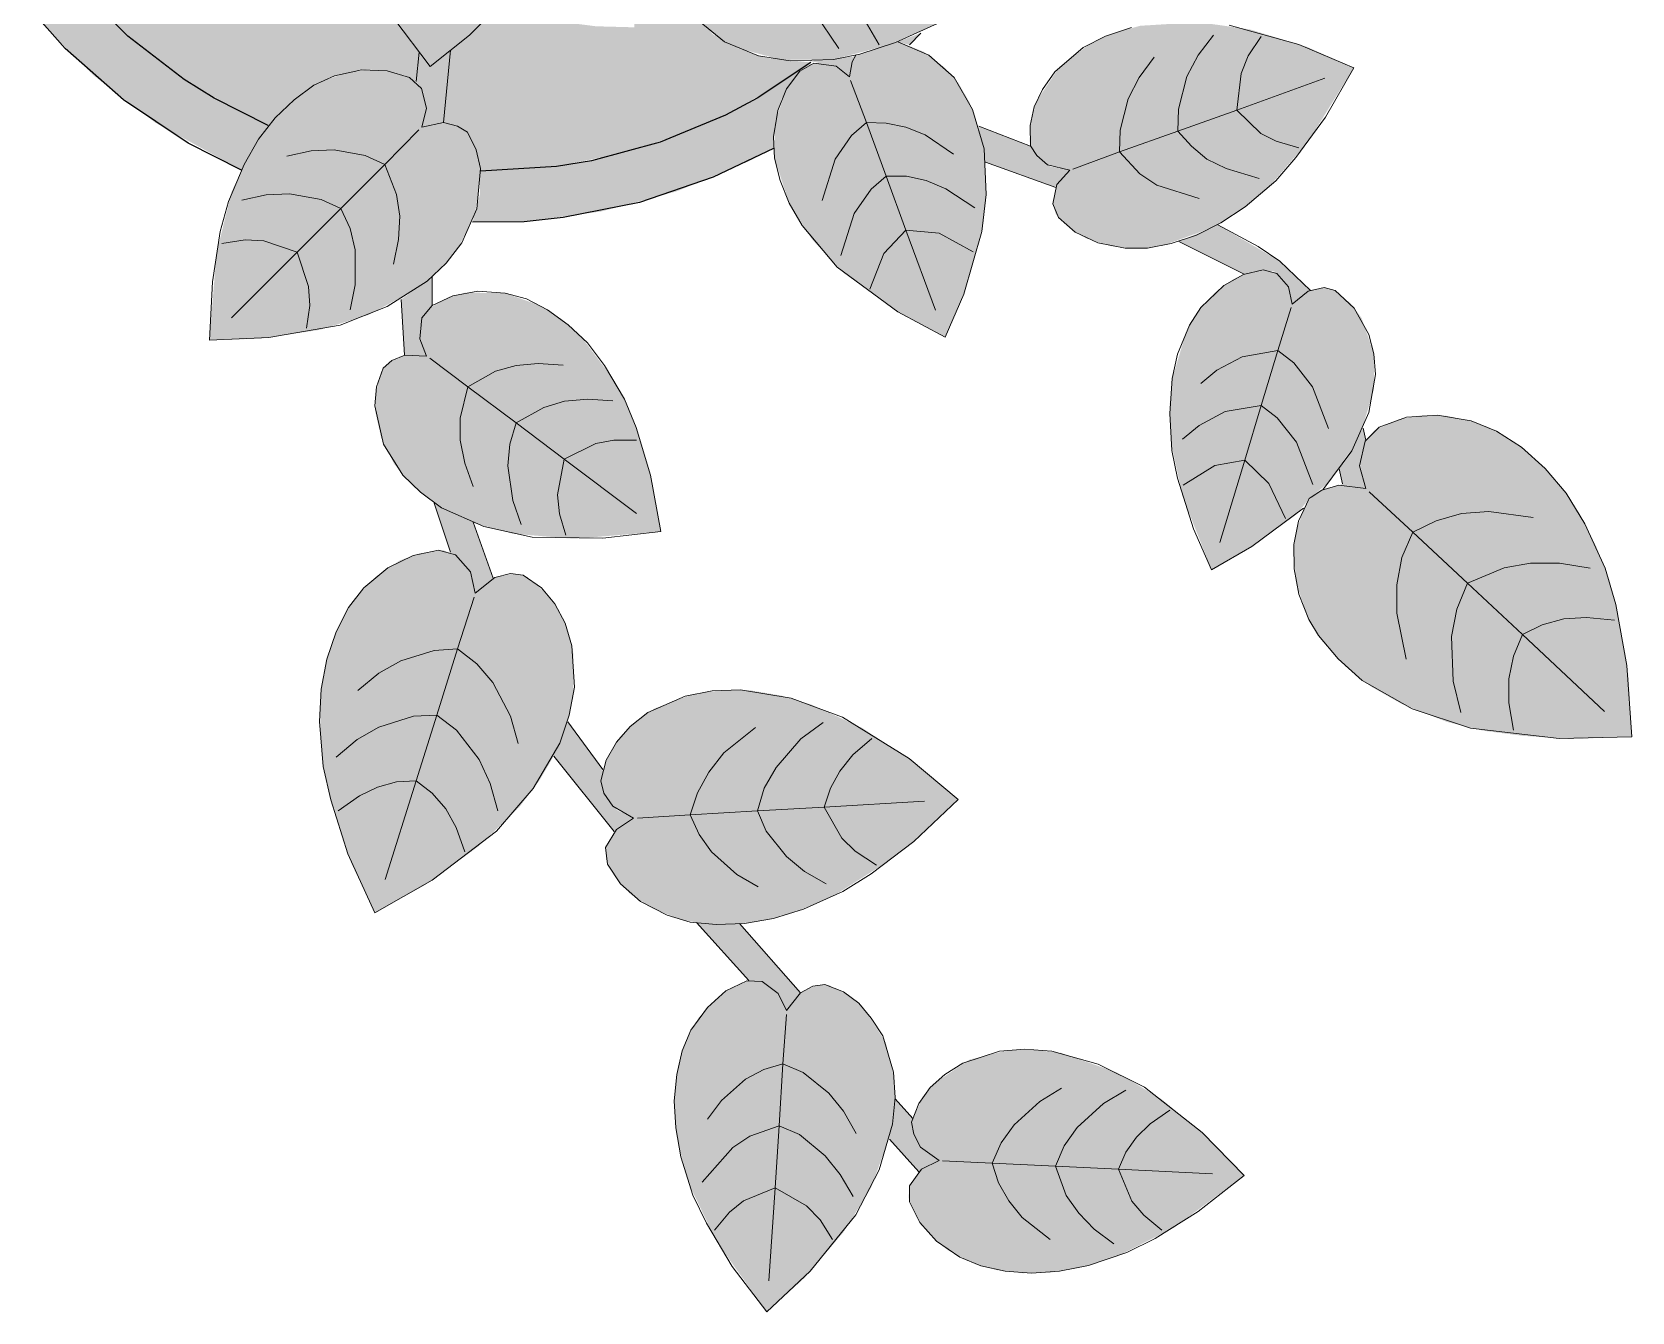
# Model space of a CAD drawing. Header units: millimetres. Extents: x -4 to 8794, y -6642 to 2653.
# Drawn here: x 3112.3 to 3421.7, y -6071.2 to -5823.7 of the extents above; entities that cross this region are included whole.
import ezdxf

# ---------------------------------------------------------------- set-up
doc = ezdxf.new("R2010")
doc.units = ezdxf.units.MM
for name, color, linetype, lineweight, true_color in [('VEG-HOJAS', 117, 'Continuous', 18, 0x2e5e38), ('VEG-MACETA', 25, 'Continuous', 25, 0x745440), ('VEG-NERVIOS', 115, 'Continuous', 9, 0x528c5c)]:
    doc.layers.add(name, color=color, linetype=linetype, lineweight=lineweight, true_color=true_color)
doc.layers.add('VEG-RELLENO', color=253, linetype='Continuous', true_color=0x96c896)

# ---------------------------------------------------------------- blocks, each defined once
blk = doc.blocks.new('VEG_Pothos_colgante_PLANTA')
at = {"layer": 'VEG-RELLENO', "true_color": 0xe08e66}
h = blk.add_hatch(color=11, dxfattribs=at)
h.dxf.hatch_style = 1
h.paths.add_polyline_path([(108.9, -37), (103.1, -50.9), (99.6, -57.5), (89.9, -71.6), (84.3, -62.6), (89.8, -54.4), (93.2, -56.2), (94.5, -56), (95.5, -54.9), (95.3, -52.7), (92, -50.6), (97, -40.2), (100.8, -29.2), (111, -30.2)])
h.paths.add_polyline_path([(82, -80.6), (79.7, -80), (84.2, -78.3)])
h.paths.add_polyline_path([(50.9, -103.1), (37, -108.9), (22.4, -112.8), (7.5, -114.8), (-2.5, -114.9), (-1.1, -109.6), (-1, -105), (13.7, -104.1), (20.5, -103), (33.8, -99.4), (46.4, -94.2), (52.5, -90.9), (62.9, -84), (59.5, -87.2), (57.2, -91.1), (55.9, -95.8), (55.7, -100.6)])
h.paths.add_polyline_path([(-47.2, -104.8), (-63.9, -95.6), (-75.8, -86.5), (-86.5, -75.8), (-95.6, -63.9), (-99.6, -57.5), (-106.2, -44), (-108.9, -37), (-112.2, -25.1), (-108.9, -24.3), (-106.6, -23.1), (-105.3, -21.3), (-104.5, -18.9), (-103.2, -18.9), (-99.4, -33.8), (-97, -40.2), (-92, -50.6), (-95.3, -52.7), (-95.7, -53.9), (-95.4, -55.1), (-94.5, -56), (-93.2, -56.2), (-89.8, -54.4), (-83.3, -63.9), (-78.9, -69.2), (-69.2, -78.9), (-58.3, -87.3), (-52.5, -90.9), (-42, -96.2)])
h.paths.add_polyline_path([(-112.9, 21.5), (-111.1, 29.8), (-107, 42), (-98.7, 35.6), (-101.4, 27.2), (-103.7, 16)])
h.paths.add_polyline_path([(-85.9, 76.4), (-75.8, 86.5), (-63.9, 95.6), (-57.5, 99.6), (-45.3, 105.6), (-42.9, 101.8), (-40.8, 100.8), (-38.2, 100.5), (-37.5, 98), (-52.5, 90.9), (-63.9, 83.3), (-74.2, 74.2), (-84.1, 62.8), (-84.4, 69.1)])
h.paths.add_polyline_path([(0, 115), (15, 114), (29.8, 111.1), (37, 108.9), (50.9, 103.1), (58.7, 98.8), (61.2, 96.6), (57, 88.2), (46.4, 94.2), (33.8, 99.4), (20.5, 103), (13.7, 104.1), (2.2, 104.9), (2.1, 108.6), (0.6, 110.1), (-0.8, 110), (-1.9, 109), (-2.2, 104.9), (-5.1, 104.8)])
h.paths.add_polyline_path([(77.5, 84.9), (86.5, 75.8), (95.6, 63.9), (103.1, 50.9), (106.2, 44), (110.7, 31.2), (109, 23.9), (109.5, 17.6), (111.6, 12.3), (114.4, 8.9), (110.7, 8), (104.4, 10.8), (103, 20.5), (99.4, 33.8), (97, 40.2), (90.9, 52.5), (87.3, 58.3), (78.9, 69.2), (69.2, 78.9), (61.9, 84.7), (64, 88.8), (66.6, 86.7), (70.1, 85.3), (74.2, 84.7)])
at = {"layer": 'VEG-RELLENO', "true_color": 0x7a5e4a}
h = blk.add_hatch(color=35, dxfattribs=at)
h.dxf.hatch_style = 1
h.paths.add_polyline_path([(100.8, -29.2), (97, -40.2), (92, -50.6), (68.9, -37.3), (66.5, -29.5), (71.8, -26.9), (67.4, -17.8), (62.6, -10.1), (68.8, -7.8), (73.4, -4.1), (80.8, -3.5), (80, -6.8), (80, -10.1), (80.7, -13.4), (82.7, -17.7), (85.9, -21.7), (90.5, -25.2), (94.5, -27.2)])
h.paths.add_polyline_path([(89.8, -54.4), (84.3, -62.6), (78.1, -55), (71.5, -49.5), (70.4, -43.2)])
h.paths.add_polyline_path([(58.3, -87.3), (46.4, -94.2), (40.2, -97), (27.2, -101.4), (13.7, -104.1), (-1, -105), (-1.8, -100.9), (-3, -98.1), (-4.8, -96.6), (-8.1, -95.6), (-6.8, -81.6), (3.1, -72.6), (8.2, -74.6), (14.3, -76.1), (21.4, -77), (28.8, -77.2), (28.5, -69.6), (26.6, -59.2), (24.6, -53.5), (21.7, -47.9), (33.3, -51.8), (39.5, -60.4), (37.2, -62.9), (36.7, -65.1), (37.7, -70.1), (39.8, -74.1), (44, -78.6), (48.7, -81.2), (54.3, -83.1), (62.9, -84)])
h.paths.add_polyline_path([(-46.4, -94.2), (-58.3, -87.3), (-69.2, -78.9), (-78.9, -69.2), (-83.3, -63.9), (-89.8, -54.4), (-83.5, -50.7), (-82.4, -56.8), (-72.3, -54.2), (-58.8, -48.6), (-51.5, -43.5), (-46.9, -38.8), (-42.8, -32.2), (-41, -26.2), (-22.4, -15.5), (-27, -21.2), (-29.7, -27.7), (-31.1, -35.5), (-30.9, -43.8), (-29, -52.7), (-25.7, -61.5), (-18.8, -73.8), (-12.8, -82), (-13.4, -87.7), (-15.6, -86.5), (-19, -85.6), (-22.7, -85.3), (-26.5, -85.9), (-30.5, -87.1), (-34.4, -89.2), (-38.2, -92.2), (-42, -96.2)])
h.paths.add_polyline_path([(-92, -50.6), (-99.4, -33.8), (-103.2, -18.9), (-79.6, -17.5), (-82.1, -23.6), (-83.7, -30.5), (-84.3, -37.7), (-84, -46)])
h.paths.add_polyline_path([(-103, 20.5), (-98.7, 35.6), (-90.3, 30), (-94.3, 26.9), (-97.3, 23.5), (-102.6, 15), (-103.7, 16)])
h.paths.add_polyline_path([(-96.3, 41.7), (-92, 44.4), (-88.7, 48.1), (-85.5, 54.4), (-84.1, 62.8), (-74.2, 74.2), (-69.2, 78.9), (-58.3, 87.3), (-46.4, 94.2), (-37.5, 98), (-30.5, 75.9), (-35.2, 76.5), (-41.4, 76.6), (-54.9, 73.8), (-62.1, 71.2), (-60.4, 67.2), (-56.9, 60.4), (-52.5, 53.6), (-48.3, 49), (-43.6, 45.2), (-37.5, 42.1), (-30.3, 40.8), (-23.9, 41.9), (-21.3, 43.3), (-18.5, 45.6), (-13.3, 32.8), (-11.4, 31.5), (-9.1, 31.9), (-7.9, 33.5), (-7.9, 35.3), (-15.7, 54.5), (-14.2, 55.8), (-13.4, 57.4), (-13.5, 60.7), (-14.2, 63.5), (-16.1, 67.1), (-18.3, 69.7), (-23.2, 73.2), (-29.5, 92.3), (-23.7, 92), (-17.5, 93.8), (-11.3, 97.7), (-5.1, 104.8), (-2.2, 104.9), (-2.2, 11.7), (-6, 10.4), (-8.5, 8.5), (-10.4, 6), (-11.6, 3.1), (-12, 0), (-11.2, -3.9), (-40.9, -21.1), (-42.1, -16.3), (-44.1, -12.7), (-31.1, -10.7), (-29.9, -9.5), (-29.6, -8), (-30, -6.6), (-31, -5.6), (-33, -5.2), (-53.4, -8), (-54.7, -5.6), (-56.4, -4.4), (-62.3, -3.9), (-68.9, -6.1), (-72.2, -8.2), (-75, -10.9), (-95.4, -12.7), (-93.3, -6.7), (-85.8, -6.4), (-79.5, -5.1), (-73.8, -3), (-68, 0.8), (-64.5, 4.5), (-62.2, 8.6), (-61, 12.6), (-61.1, 17.2), (-49.1, 12.8), (-46.7, 13.7), (-45.9, 15.8), (-46.4, 17.5), (-47.5, 18.4), (-67.6, 25.9), (-68.5, 29.4), (-72, 31.9), (-77.1, 33.3), (-83.6, 33), (-93.6, 39.3)])
h.paths.add_polyline_path([(2.2, 104.9), (20.5, 103), (33.8, 99.4), (46.4, 94.2), (57, 88.2), (48.8, 73.7), (46.3, 78.6), (43.4, 82.6), (36, 90.1), (23.8, 97.6), (14.5, 101.7), (11.8, 93), (9.9, 82.6), (9.5, 75.2), (10.2, 68), (11.9, 61.6), (15.5, 54.7), (19.2, 50.5), (24.4, 47.2), (15.8, 42.5), (9.8, 37.3), (5.8, 31.4), (3.4, 25.2), (2.8, 19), (4.1, 12.9), (6.1, 10.9), (9.1, 9.4), (14.5, 9.3), (12.6, 4.9), (12.8, -0.5), (12.1, -4.5), (11.2, -3.9), (12, 0), (11.6, 3.1), (10.4, 6), (8.5, 8.5), (6, 10.4), (2.2, 11.7)])
h.paths.add_polyline_path([(61.9, 84.7), (74.2, 74.2), (78.9, 69.2), (87.3, 58.3), (90.9, 52.5), (97, 40.2), (101.4, 27.2), (104.4, 10.8), (98.2, 11.6), (91.7, 10.2), (87.3, 7), (86.6, 3.2), (78.2, 2.2), (80.9, 8), (82.9, 14.7), (84, 24.1), (84.1, 33), (83.8, 38), (73.2, 37.1), (75.3, 48.3), (63.4, 50.6), (45.9, 51.6), (48.1, 53.9), (50, 57.8), (50.8, 65.5)])
h.paths.add_polyline_path([(8.6, -9.7), (0.6, -13.5), (-2.1, -17), (-3.6, -13.4), (-6.4, -10.9), (-9.7, -9.5), (-12.8, -9.9), (-9, -7.8), (-6, -10.4), (-3.1, -11.6), (0, -12), (3.1, -11.6), (6, -10.4), (9, -7.8), (9.9, -8.3)])
h.paths.add_polyline_path([(4.9, 4.9), (6.8, 1.8), (6.8, -1.4), (2.2, 1.3), (2.2, 6.6)])
h.paths.add_polyline_path([(-4.9, 4.9), (-2.2, 6.6), (-2.2, 1.3), (-6.8, -1.4), (-6.8, 1.8)])
h.paths.add_polyline_path([(-1.8, -6.8), (-4.6, -5.2), (0, -2.5), (4.6, -5.2), (1.8, -6.8)])
at = {"layer": 'VEG-RELLENO', "true_color": 0x73ac6b}
h = blk.add_hatch(color=73, dxfattribs=at)
h.dxf.hatch_style = 1
h.paths.add_polyline_path([(-10.7, -84.8), (-17.7, -75.5), (-22.3, -68), (-25.7, -61.5), (-28.3, -54.9), (-30.5, -46), (-31.2, -39.6), (-30.9, -33.5), (-29.7, -27.7), (-27, -21.2), (-22.9, -16), (-12.8, -9.9), (-9.7, -9.5), (-6.4, -10.9), (-3.6, -13.4), (-2.1, -17), (1.2, -13.1), (5, -11.6), (7.7, -11.8), (12, -14.4), (15.2, -17.4), (17.7, -21.1), (19.8, -25.6), (20.7, -28.8), (21.3, -34.2), (21, -40), (19.8, -46), (17.5, -52.1), (14.5, -58.2), (10.7, -64), (6, -69.6), (-1.8, -77.5)])
h.paths.add_polyline_path([(4.8, -33.5), (0.5, -41.4), (-2.4, -49.7), (-4.4, -58.3), (-4.9, -67.3), (-0.6, -59.4), (2.3, -51.1), (4.2, -42.5)], flags=0)
at = {"layer": 'VEG-RELLENO', "true_color": 0x63975c}
h = blk.add_hatch(color=83, dxfattribs=at)
h.dxf.hatch_style = 1
h.paths.add_polyline_path([(91.5, -74.6), (77.7, -80.7), (67.3, -83.4), (57.3, -83.5), (48.7, -81.2), (45.1, -79.3), (42.1, -76.9), (39.2, -73.1), (37.4, -69.1), (36.7, -65.1), (37.5, -62.3), (40.2, -59.9), (43.4, -59.1), (41.2, -56.6), (40.5, -53), (50.9, -53.4), (61.8, -52.8), (71.8, -51.2), (71.5, -49.5), (79.3, -56.2), (86.6, -65.9)])
h.paths.add_polyline_path([(54.9, -60.7), (61.5, -61.9), (68, -62.1), (74.5, -61.6), (80.9, -60), (74.4, -58.7), (67.9, -58.5), (61.4, -59)], flags=0)
at = {"layer": 'VEG-RELLENO', "true_color": 0x87a96a}
h = blk.add_hatch(color=63, dxfattribs=at)
h.dxf.hatch_style = 1
h.paths.add_polyline_path([(71.5, -82.8), (70.4, -86.8), (67.8, -84.7), (62.6, -83.7)])
h.paths.add_polyline_path([(95.4, -96.3), (105.4, -100.2), (106.6, -102), (109.2, -104.1), (113, -104.8), (110.3, -108.2), (96.7, -103.3)])
h.paths.add_polyline_path([(141.6, -115.4), (153.6, -122.4), (159.5, -128.1), (156, -130.7), (155.3, -127.4), (152.5, -124.4), (150.4, -124.1), (146.7, -124.9), (134.1, -118.6)])
h.paths.add_polyline_path([(170.2, -157), (169, -162), (170.2, -166.4), (165.7, -165.5), (165.1, -162.6), (169.7, -154.7)])
h.paths.add_polyline_path([(39.5, -60.4), (36.2, -55.9), (33.3, -51.8), (40.5, -53), (41.2, -56.6), (43.4, -59.1)])
at = {"layer": 'VEG-RELLENO', "true_color": 0x689d60}
h = blk.add_hatch(color=83, dxfattribs=at)
h.dxf.hatch_style = 1
h.paths.add_polyline_path([(167.9, -85), (159.2, -99.1), (151.4, -108.2), (145.3, -113), (140.6, -115.9), (131, -119.4), (126.5, -120), (120.9, -119.5), (116.1, -118), (113.1, -116.2), (110.3, -113.4), (109.7, -111.3), (110.5, -107.6), (113, -104.8), (108.7, -103.8), (106.1, -101.4), (105.2, -99.3), (105.5, -95), (106.6, -91.4), (111, -84.8), (117, -80.3), (121.5, -78.3), (126.6, -76.9), (137.9, -76.2), (147.8, -77.6), (158.9, -81)])
h.paths.add_polyline_path([(125, -99.2), (132.6, -97.8), (139.7, -95.3), (146.5, -91.9), (152.7, -87.4), (145.2, -88.8), (138.1, -91.4), (131.3, -94.7)], flags=0)
at = {"layer": 'VEG-RELLENO', "true_color": 0x65995d}
h = blk.add_hatch(color=83, dxfattribs=at)
h.dxf.hatch_style = 1
h.paths.add_polyline_path([(88.9, -137.1), (79.7, -132.2), (69.4, -124.8), (63.2, -118.3), (58.7, -111.2), (55.9, -102.5), (55.9, -95.8), (58.2, -89.1), (60.1, -86.4), (62.8, -84.3), (64.8, -84), (67.3, -84.5), (70.4, -86.8), (70.9, -83.9), (71.6, -82.6), (79.7, -80), (80.4, -80.2), (84.7, -81.9), (88.7, -84.9), (91.4, -87.9), (93.6, -91.7), (95.7, -97.6), (96.6, -102.4), (96.8, -109.5), (96.3, -114.9), (93, -127.3)])
h.paths.add_polyline_path([(80.4, -96.1), (79.1, -103), (78.8, -109.9), (79.4, -116.8), (81.1, -123.7), (82.5, -116.7), (82.7, -109.8), (82.1, -103)], flags=0)
at = {"layer": 'VEG-RELLENO', "true_color": 0x87a96a}
h = blk.add_hatch(color=63, dxfattribs=at)
h.dxf.hatch_style = 1
h.paths.add_polyline_path([(-6.8, -81.6), (-8.1, -95.6), (-12.3, -96.5), (-11.4, -92.8), (-12.1, -89.6), (-13.4, -87.7), (-12.8, -82), (-10.7, -84.8)])
h.paths.add_polyline_path([(-10.3, -125.4), (-10.3, -131), (-12, -132.8), (-12.7, -135.5), (-12.6, -137.9), (-11.4, -140.8), (-15.7, -140.6), (-16.3, -129.8)])
h.paths.add_polyline_path([(-2.4, -172.9), (1.5, -183.7), (-2, -186.6), (-2.9, -182.5), (-5.2, -179.7), (-6.8, -178.7), (-9.9, -169.2)])
h.paths.add_polyline_path([(15.9, -211.5), (22.7, -220.7), (22.4, -223.8), (23.7, -226.6), (25.5, -228.6), (28.6, -230.1), (24.9, -232.7), (13.2, -218.1)])
h.paths.add_polyline_path([(49.1, -250.5), (60.9, -263.9), (58.2, -267.3), (56.2, -263.6), (53.5, -261.7), (50.9, -261.5), (40.8, -250.3)])
h.paths.add_polyline_path([(79.2, -284.4), (82.6, -288.2), (82.6, -290.5), (84.1, -293.7), (87.7, -296.3), (83.8, -298.5), (78.1, -292.2)])
at = {"layer": 'VEG-RELLENO', "true_color": 0x63975c}
h = blk.add_hatch(color=83, dxfattribs=at)
h.dxf.hatch_style = 1
h.paths.add_polyline_path([(-53.4, -137.7), (-52, -120.8), (-49.1, -109), (-45.8, -102), (-42.9, -97.4), (-39.5, -93.4), (-35.7, -90.1), (-31.9, -87.7), (-26.5, -85.9), (-21.5, -85.3), (-17.8, -85.8), (-13.9, -87.3), (-12.4, -89), (-11.4, -92.8), (-12.3, -96.5), (-8.1, -95.6), (-4.8, -96.6), (-3, -98.1), (-1.4, -102.1), (-0.9, -105.8), (-2.1, -113.6), (-5.5, -120.2), (-8.8, -124), (-12.7, -127.4), (-22.6, -132.8), (-32.1, -135.7), (-43.5, -137.4)])
h.paths.add_polyline_path([(-22, -105.4), (-28.1, -110.1), (-33.3, -115.6), (-37.7, -121.6), (-41.3, -128.4), (-35.2, -123.7), (-30, -118.3), (-25.6, -112.2)], flags=0)
at = {"layer": 'VEG-RELLENO', "true_color": 0xced696}
h = blk.add_hatch(color=71, dxfattribs=at)
h.dxf.hatch_style = 1
h.paths.add_polyline_path([(125, -99.2), (131.3, -94.7), (138.1, -91.4), (145.2, -88.8), (152.7, -87.4), (146.5, -91.9), (139.7, -95.3), (132.6, -97.8)])
h = blk.add_hatch(color=71, dxfattribs=at)
h.dxf.hatch_style = 1
h.paths.add_polyline_path([(81.1, -97.9), (82.7, -109.8), (82.5, -116.7), (81.1, -123.7), (79.4, -116.8), (78.8, -109.9), (79.1, -103), (80.4, -96.1)])
h = blk.add_hatch(color=71, dxfattribs=at)
h.dxf.hatch_style = 1
h.paths.add_polyline_path([(-22, -105.4), (-25.6, -112.2), (-30, -118.3), (-35.2, -123.7), (-41.3, -128.4), (-37.7, -121.6), (-33.3, -115.6), (-28.1, -110.1)])
at = {"layer": 'VEG-RELLENO', "true_color": 0x5e8f57}
h = blk.add_hatch(color=83, dxfattribs=at)
h.dxf.hatch_style = 1
h.paths.add_polyline_path([(140.4, -182.1), (134.8, -167.9), (132.5, -157.2), (132.3, -150.1), (132.8, -145.1), (135.5, -136.1), (137.5, -132.5), (140.9, -128.6), (144.6, -125.9), (147.6, -124.6), (151.2, -124.1), (153, -124.8), (155.3, -127.4), (156, -130.7), (159.1, -128.2), (162.2, -127.5), (164.3, -128.1), (167.3, -130.6), (169.4, -133.4), (171.8, -140.3), (171.8, -147.2), (169.1, -156.1), (163.4, -164.9), (159.3, -168.3), (156.8, -171.4), (148.2, -177.6)])
h.paths.add_polyline_path([(153, -142.6), (148.2, -147.8), (144.4, -153.6), (141.2, -159.7), (139.1, -166.5), (143.9, -161.3), (147.7, -155.5), (150.9, -149.3)], flags=0)
at = {"layer": 'VEG-RELLENO', "true_color": 0x6aa062}
h = blk.add_hatch(color=83, dxfattribs=at)
h.dxf.hatch_style = 1
h.paths.add_polyline_path([(33.9, -174.7), (17.1, -176.1), (5.2, -175.1), (-2.1, -173.1), (-7, -170.9), (-11.3, -168.2), (-14.9, -165), (-17.7, -161.6), (-20.2, -156.5), (-21.3, -151.6), (-21.2, -147.9), (-20.2, -143.8), (-18.7, -142), (-15, -140.4), (-11.4, -140.8), (-12.8, -136.8), (-12.3, -133.4), (-11, -131.6), (-7.4, -129.5), (-3.9, -128.5), (3.8, -128.6), (10.6, -131), (14.7, -133.6), (18.5, -137), (25.1, -145.8), (27.7, -150.8), (29.8, -156.5), (32.3, -165.3)])
h.paths.add_polyline_path([(0.8, -146), (5.2, -152), (10.3, -157.2), (16.1, -161.7), (22.6, -165.3), (18.2, -159.2), (13.1, -154.1), (7.3, -149.6)], flags=0)
at = {"layer": 'VEG-RELLENO', "true_color": 0xced696}
h = blk.add_hatch(color=71, dxfattribs=at)
h.dxf.hatch_style = 1
h.paths.add_polyline_path([(152.7, -144.5), (147.7, -155.5), (143.9, -161.3), (139.1, -166.5), (141.2, -159.7), (144.4, -153.6), (148.2, -147.8), (153, -142.6)])
h = blk.add_hatch(color=71, dxfattribs=at)
h.dxf.hatch_style = 1
h.paths.add_polyline_path([(0.8, -146), (7.3, -149.6), (13.1, -154.1), (18.2, -159.2), (22.6, -165.3), (16.1, -161.7), (10.3, -157.2), (5.2, -152)])
at = {"layer": 'VEG-RELLENO', "true_color": 0x6ca565}
h = blk.add_hatch(color=83, dxfattribs=at)
h.dxf.hatch_style = 1
h.paths.add_polyline_path([(221.7, -214.4), (209.6, -214.8), (200.6, -214.2), (192.9, -213.2), (185.9, -211.5), (177.1, -208), (171.3, -204.7), (166.3, -200.8), (162.2, -196.3), (159.2, -191.7), (156.9, -185.1), (156.2, -178.8), (156.9, -174.2), (158.7, -169.2), (160.8, -167.1), (165.7, -165.5), (170.2, -166.4), (169, -161.3), (170.1, -157.2), (171.9, -155.1), (176.6, -153), (181.1, -152.2), (185.7, -152.3), (190.6, -153.3), (193.9, -154.5), (198.7, -157.2), (203.4, -161), (207.7, -165.6), (211.5, -171.1), (214.7, -177.4), (217.3, -184), (219.1, -191.3), (221, -202.6)])
h.paths.add_polyline_path([(186.3, -172.6), (189.2, -181.5), (193.5, -189.5), (198.6, -197), (205, -203.7), (202, -194.9), (197.8, -186.9), (192.7, -179.4)], flags=0)
at = {"layer": 'VEG-RELLENO', "true_color": 0xced696}
h = blk.add_hatch(color=71, dxfattribs=at)
h.dxf.hatch_style = 1
h.paths.add_polyline_path([(186.3, -172.6), (192.7, -179.4), (197.8, -186.9), (202, -194.9), (205, -203.7), (198.6, -197), (193.5, -189.5), (189.2, -181.5)])
at = {"layer": 'VEG-RELLENO', "true_color": 0x6aa162}
h = blk.add_hatch(color=83, dxfattribs=at)
h.dxf.hatch_style = 1
h.paths.add_polyline_path([(-21.4, -248.4), (-26, -238.7), (-28.6, -231), (-30.5, -224.4), (-31.7, -217.9), (-32, -209.3), (-31.5, -203.2), (-30.2, -197.6), (-28.1, -192.4), (-25.6, -188), (-21.2, -183.4), (-16.6, -180.3), (-12.7, -178.9), (-8.2, -178.3), (-5.8, -179.2), (-2.9, -182.5), (-2, -186.6), (1.8, -183.6), (5.6, -182.8), (8.1, -183.5), (11.7, -186.6), (14.2, -189.9), (15.9, -193.8), (17, -198.3), (17, -206.6), (15.7, -212), (13.6, -217.4), (10.5, -222.7), (6.6, -227.9), (-1.4, -235.6), (-11.8, -243.1)])
h.paths.add_polyline_path([(-6.6, -200.6), (-12.2, -207), (-16.7, -214.1), (-20.3, -221.6), (-22.7, -229.8), (-17, -223.4), (-12.6, -216.3), (-9, -208.8)], flags=0)
at = {"layer": 'VEG-RELLENO', "true_color": 0xced696}
h = blk.add_hatch(color=71, dxfattribs=at)
h.dxf.hatch_style = 1
h.paths.add_polyline_path([(-6.6, -200.6), (-9, -208.8), (-12.6, -216.3), (-17, -223.4), (-22.7, -229.8), (-20.3, -221.6), (-16.7, -214.1), (-12.2, -207)])
at = {"layer": 'VEG-RELLENO', "true_color": 0x61935a}
h = blk.add_hatch(color=83, dxfattribs=at)
h.dxf.hatch_style = 1
h.paths.add_polyline_path([(91.4, -226.5), (84.1, -233.5), (78.1, -238.3), (67.2, -245.2), (59.5, -248.4), (53.8, -249.9), (48.2, -250.6), (42.8, -250.6), (38, -249.8), (32.4, -247.6), (27.9, -244.7), (25.3, -241.8), (23.3, -238.1), (23.2, -235.8), (25.3, -232.3), (28.6, -230.1), (24.6, -227.8), (22.6, -224.6), (22.3, -222.1), (23.9, -217.7), (26.1, -214.3), (29, -211.5), (32.7, -208.9), (40.2, -206.1), (45.6, -205.4), (51.2, -205.4), (57.1, -206.4), (63.1, -208.2), (72.9, -212.7), (83.3, -219.6)])
h.paths.add_polyline_path([(42.8, -227.6), (51, -228.2), (59.1, -227.5), (67.1, -225.9), (74.9, -223), (66.6, -222.4), (58.5, -223), (50.5, -224.6)], flags=0)
at = {"layer": 'VEG-RELLENO', "true_color": 0xced696}
h = blk.add_hatch(color=71, dxfattribs=at)
h.dxf.hatch_style = 1
h.paths.add_polyline_path([(42.8, -227.6), (50.5, -224.6), (58.5, -223), (66.6, -222.4), (74.9, -223), (67.1, -225.9), (59.1, -227.5), (51, -228.2)])
at = {"layer": 'VEG-RELLENO', "true_color": 0x5f9058}
h = blk.add_hatch(color=83, dxfattribs=at)
h.dxf.hatch_style = 1
h.paths.add_polyline_path([(54.4, -325.6), (44.7, -312), (39.5, -301.2), (37.4, -293.7), (36.6, -288.3), (36.6, -283), (37.2, -278.1), (38.5, -273.7), (41.2, -268.7), (44.6, -265), (47.5, -262.9), (51.3, -261.4), (53.5, -261.7), (56.6, -264), (58.2, -267.3), (60.9, -263.9), (64, -262.4), (66.4, -262.4), (70.2, -264.4), (73.1, -266.8), (77.4, -273.5), (79.1, -280.8), (79.1, -285.8), (78.4, -291), (74.5, -301.7), (69.2, -310.2), (61.7, -319)])
h.paths.add_polyline_path([(59.1, -280.7), (55.9, -287.7), (53.9, -295), (52.8, -302.4), (52.9, -310.2), (56.1, -303.1), (58, -295.8), (59.2, -288.4)], flags=0)
at = {"layer": 'VEG-RELLENO', "true_color": 0x6ba364}
h = blk.add_hatch(color=83, dxfattribs=at)
h.dxf.hatch_style = 1
h.paths.add_polyline_path([(146.7, -299.2), (133.1, -309.3), (122.2, -314.8), (114.7, -317.1), (109.2, -318), (103.9, -318.1), (98.8, -317.5), (94.4, -316.2), (89.3, -313.6), (85.5, -310.2), (83.3, -307.2), (81.8, -303.5), (82, -301.2), (84.3, -298), (87.7, -296.3), (84.1, -293.7), (82.6, -290.5), (82.6, -288.1), (84.5, -284.3), (86.9, -281.3), (93.6, -276.8), (101, -275), (106, -274.9), (111.3, -275.5), (122.1, -279.3), (130.8, -284.5), (139.8, -292)])
h.paths.add_polyline_path([(101.4, -289.2), (109.2, -290.4), (116.8, -290.4), (124.4, -289.5), (131.9, -287.4), (124.2, -286.2), (116.5, -286.2), (109, -287)], flags=0)
at = {"layer": 'VEG-RELLENO', "true_color": 0xced696}
h = blk.add_hatch(color=71, dxfattribs=at)
h.dxf.hatch_style = 1
h.paths.add_polyline_path([(59.1, -280.7), (59.2, -288.4), (58, -295.8), (56.1, -303.1), (52.9, -310.2), (52.8, -302.4), (53.9, -295), (55.9, -287.7)])
h = blk.add_hatch(color=71, dxfattribs=at)
h.dxf.hatch_style = 1
h.paths.add_polyline_path([(101.4, -289.2), (109, -287), (116.5, -286.2), (124.2, -286.2), (131.9, -287.4), (124.4, -289.5), (116.8, -290.4), (109.2, -290.4)])
at = {"layer": 'VEG-HOJAS'}
for points in [[(2.7, -73), (-3.1, -78.7), (-10.7, -84.8), (-17.7, -75.5)], [(71.5, -49.5), (76.9, -53.8), (81.6, -59), (87.4, -67.1), (91.5, -74.6), (79.3, -80.1), (72.4, -82.4), (67.3, -83.4), (58.9, -83.7), (52.8, -82.7), (46.2, -80), (41.3, -76), (38.1, -71.2), (36.7, -65.1), (37.2, -62.9), (38.8, -60.9), (40.6, -59.7), (43.4, -59.1), (41.2, -56.6), (40.5, -53)], [(143.8, -76.8), (157.3, -80.5), (167.9, -85), (162.4, -94.6), (156.7, -102.4), (152.8, -106.9), (146.9, -111.9), (142.2, -115), (137.5, -117.4), (132.6, -119), (128, -119.9), (123.7, -119.9), (118.4, -118.9), (114, -116.8), (110.8, -114), (109.7, -111.3), (110.5, -107.6), (113, -104.8), (108.7, -103.8), (106.6, -102), (105.4, -100.1), (105.3, -96.2), (106.1, -92.6), (107.7, -89.2), (110.1, -85.8), (115.6, -81.1), (119.9, -78.9), (124.9, -77.2)], [(79.7, -80), (85.7, -82.6), (90.6, -86.9), (94.2, -93.1), (96.4, -100.7), (96.8, -109.5), (96, -116.7), (92.5, -128.8), (88.9, -137.1), (79.7, -132.2), (68, -123.6), (61.2, -115.5), (58.7, -111.2), (57, -106.8), (55.9, -102.5), (55.7, -98.4), (56.5, -93.3), (58.2, -89.1), (60.8, -85.7), (63.5, -84.1), (67.8, -84.7), (70.4, -86.8), (70.9, -83.9), (71.6, -82.6)], [(-13.4, -87.7), (-12.8, -82)], [(-6.8, -81.6), (-8.1, -95.6)], [(95.4, -96.3), (105.4, -100.2)], [(110.3, -108.2), (96.7, -103.3)], [(141.6, -115.4), (149.4, -119.6), (153.6, -122.4), (159.5, -128.1)], [(146.7, -124.9), (134.1, -118.6)], [(-10.3, -125.4), (-10.3, -131)], [(158.2, -170.2), (148.2, -177.6), (140.4, -182.1), (136.9, -174.2), (133.8, -164.4), (132.7, -159), (132.3, -151.9), (132.8, -145.1), (133.8, -140.4), (136.1, -134.8), (138.3, -131.4), (142.8, -127.1), (146.6, -125), (150.4, -124.1), (153, -124.8), (155.3, -127.4), (156, -130.7), (159.1, -128.2), (162.2, -127.5), (164.3, -128.1), (168, -131.5), (170.8, -136.6), (171.8, -140.3), (172.1, -144.3), (170.8, -151.7), (167.5, -159.1), (161.9, -166.6)], [(-15.7, -140.6), (-16.3, -129.8)], [(169.7, -154.7), (170.2, -157)], [(165.7, -165.5), (165.1, -162.6)], [(-6.8, -178.7), (-9.9, -169.2)], [(-2.4, -172.9), (1.5, -183.7)], [(15.9, -211.5), (22.7, -220.7)], [(24.9, -232.7), (13.2, -218.1)], [(50.9, -261.5), (40.8, -250.3)], [(49.1, -250.5), (60.9, -263.9)], [(79.2, -284.4), (82.6, -288.2)], [(83.8, -298.5), (78.1, -292.2)]]:
    blk.add_lwpolyline(points, dxfattribs=at)
for points in [[(-53.4, -137.7), (-52.8, -126.4), (-51.3, -116.7), (-49.7, -110.9), (-46.7, -103.7), (-43.9, -98.8), (-40.7, -94.7), (-37, -91.2), (-33.2, -88.4), (-29.2, -86.6), (-23.9, -85.4), (-19, -85.6), (-14.7, -86.9), (-12.4, -89), (-11.4, -92.8), (-12.3, -96.5), (-8.1, -95.6), (-5.4, -96.3), (-3.5, -97.5), (-1.8, -100.9), (-1, -104.5), (-1.7, -112.3), (-4.6, -118.9), (-7.6, -122.8), (-11.3, -126.3), (-19, -131.2), (-28.1, -134.8), (-41.9, -137.2)], [(33.9, -174.7), (22.7, -176), (9, -175.8), (-0.3, -173.7), (-8.5, -170.1), (-12.6, -167.1), (-16, -163.8), (-19.7, -157.8), (-21.4, -150.4), (-21.1, -146.7), (-19.8, -143.1), (-18.1, -141.6), (-15.6, -140.6), (-11.4, -140.8), (-12.7, -137.4), (-12.3, -133.4), (-10.3, -131), (-6.3, -129.1), (-1.5, -128.2), (3.8, -128.6), (7.9, -129.7), (12, -131.8), (16, -134.7), (19.7, -138.2), (23, -142.6), (26.9, -149.1), (29.1, -154.6), (31.9, -163.8)], [(221.7, -214.4), (207.6, -214.7), (190.5, -212.7), (179.2, -209), (169.5, -203.5), (164.9, -199.3), (161.1, -194.8), (159.2, -191.7), (157.3, -186.8), (156.4, -181.9), (156.3, -177.2), (157.2, -172.7), (159.3, -168.3), (161.7, -166.7), (165, -165.7), (170.2, -166.4), (169, -162), (170.1, -157.2), (172.8, -154.5), (178.1, -152.6), (184.1, -152.2), (190.6, -153.3), (195.5, -155.3), (200.3, -158.4), (204.9, -162.5), (209, -167.3), (212.6, -173.2), (216.5, -181.8), (218.6, -188.8), (220.7, -200.6)], [(-21.4, -248.4), (-26.6, -237), (-29.9, -226.6), (-31.4, -220.1), (-32.1, -211.4), (-31.8, -205.2), (-30.7, -199.4), (-28.9, -194.1), (-26.5, -189.4), (-23.5, -185.6), (-18.9, -181.7), (-14, -179.3), (-9.1, -178.3), (-5.8, -179.2), (-2.9, -182.5), (-2, -186.6), (1.8, -183.6), (4.8, -182.8), (7.3, -183.1), (10.8, -185.6), (13.4, -188.7), (15.4, -192.4), (16.7, -196.8), (17.2, -204.8), (16.2, -210.2), (14.4, -215.6), (9.2, -224.4), (2.1, -232.6), (-10.3, -242.1)], [(91.4, -226.5), (82.8, -234.6), (74.6, -240.9), (69.1, -244.3), (61.5, -247.7), (55.7, -249.5), (50.1, -250.5), (44.6, -250.7), (39.6, -250.2), (35.1, -248.9), (30, -246.2), (26.1, -242.8), (23.6, -239), (23.2, -235.8), (25.3, -232.3), (28.6, -230.1), (24.6, -227.8), (22.9, -225.3), (22.3, -222.9), (23.3, -218.9), (25.3, -215.4), (28, -212.4), (31.4, -209.7), (38.6, -206.5), (43.8, -205.5), (49.3, -205.3), (59.1, -206.9), (69, -210.6), (81.9, -218.6)], [(54.4, -325.6), (47.7, -316.8), (42.7, -308.4), (40.1, -303), (37.8, -295.6), (36.8, -290), (36.5, -284.8), (37, -279.7), (38, -275.1), (39.7, -271.1), (42.9, -266.7), (46.5, -263.5), (50.5, -261.6), (53.5, -261.7), (56.6, -264), (58.2, -267.3), (60.9, -263.9), (63.3, -262.6), (65.6, -262.3), (69.2, -263.7), (72.2, -265.9), (74.6, -268.8), (76.8, -272.2), (78.9, -279.2), (79.2, -284.1), (78.7, -289.3), (76.1, -298.1), (71.6, -306.8), (62.8, -317.7)], [(146.7, -299.2), (137.8, -306.2), (129.5, -311.4), (124, -314.1), (116.6, -316.6), (111, -317.7), (105.6, -318.1), (100.5, -317.7), (95.8, -316.7), (91.7, -315), (87.2, -311.9), (84, -308.3), (82, -304.3), (82, -301.2), (84.3, -298), (87.7, -296.3), (84.1, -293.7), (82.8, -291.2), (82.4, -288.9), (83.8, -285.3), (86, -282.2), (88.8, -279.7), (92.3, -277.5), (99.4, -275.2), (104.3, -274.8), (109.5, -275.2), (118.5, -277.7), (127.4, -282.1), (138.6, -290.9)]]:
    blk.add_lwpolyline(points, close=True, dxfattribs=at)
at = {"layer": 'VEG-MACETA'}
for points in [[(-47.2, -104.8), (-57.5, -99.6), (-70, -91.2), (-81.3, -81.3), (-91.2, -70), (-99.6, -57.5), (-103.1, -50.9), (-108.9, -37), (-112.2, -25.1)], [(-42, -96.2), (-52.5, -90.9), (-58.3, -87.3), (-69.2, -78.9), (-78.9, -69.2), (-83.3, -63.9), (-89.8, -54.4)], [(84.2, -78.3), (82, -80.6)], [(62.9, -84), (52.5, -90.9), (46.4, -94.2), (33.8, -99.4), (20.5, -103), (13.7, -104.1), (-1, -105)], [(55.7, -100.6), (44, -106.2), (29.8, -111.1), (15, -114), (7.5, -114.8), (-2.5, -114.9)]]:
    blk.add_lwpolyline(points, dxfattribs=at)
at = {"layer": 'VEG-NERVIOS'}
for points in [[(61.7, -65), (61.9, -68.8), (63.6, -74.3), (68.3, -81.3)], [(71.6, -68.2), (72.5, -74.4), (76.1, -80.6)], [(133.9, -97.3), (134, -93), (135.6, -86.7), (137.8, -82.6), (140.8, -78.7)], [(145.3, -93.2), (146.1, -86.1), (147.5, -82.7), (150, -79)], [(122.6, -101.3), (122.7, -97.1), (124.3, -91), (126.4, -86.9), (129.3, -83)], [(70.6, -87.5), (73.7, -95.6)], [(145.3, -93.2), (162.3, -87)], [(73.7, -95.6), (70.8, -98.1), (67.6, -102.7), (65.1, -110.7)], [(73.7, -95.6), (77.5, -95.7), (81.3, -96.5), (85, -98), (90.5, -101.7)], [(73.7, -95.6), (77.5, -106)], [(133.9, -97.3), (145.3, -93.2)], [(145.3, -93.2), (149.9, -97.7), (152.9, -99.2), (157.3, -100.5)], [(-12.9, -97), (-19.5, -103.7)], [(122.6, -101.3), (133.9, -97.3)], [(133.9, -97.3), (136.5, -100.2), (139.5, -102.7), (143.2, -104.5), (149.6, -106.4)], [(-19.5, -103.7), (-23.3, -102), (-29.3, -100.9), (-33.7, -101.1), (-38.4, -102.1)], [(113.6, -104.6), (122.6, -101.3)], [(122.6, -101.3), (126.5, -105.5), (129.8, -107.7), (138, -110.3)], [(-19.5, -103.7), (-28, -112.2)], [(-19.5, -103.7), (-17.2, -109.5), (-16.6, -113.7), (-16.8, -118.2), (-17.8, -123)], [(77.5, -106), (74.6, -108.5), (71.3, -113.2), (68.7, -121.3)], [(77.5, -106), (81.4, -106), (85.2, -106.8), (89, -108.4), (94.6, -112.1)], [(77.5, -106), (81.3, -116.4)], [(-28, -112.2), (-31.8, -110.5), (-37.9, -109.4), (-42.4, -109.6), (-47.1, -110.6)], [(-28, -112.2), (-36.4, -120.7)], [(-28, -112.2), (-26.2, -116.1), (-25.2, -120.2), (-25.2, -127), (-26.2, -131.8)], [(81.3, -116.4), (77, -120.9), (74.3, -127.8)], [(81.3, -116.4), (87.7, -117), (94.3, -120.6)], [(81.3, -116.4), (87, -131.9)], [(-36.4, -120.7), (-42.9, -118.5), (-46.5, -118.3), (-51, -119)], [(-36.4, -120.7), (-49.1, -133.4)], [(-36.4, -120.7), (-34.2, -127.3), (-34, -131), (-34.6, -135.4)], [(155.8, -131.4), (153.2, -139.7)], [(-10.8, -141.2), (-3.4, -146.7)], [(-3.4, -146.7), (1.9, -143.7), (5.9, -142.6), (10.2, -142.2), (15, -142.5)], [(153.2, -139.7), (146.3, -140.9), (141.4, -143.5), (138.3, -146.1)], [(153.2, -139.7), (150, -150.3)], [(153.2, -139.7), (156.3, -142.1), (159.9, -146.7), (163, -154.8)], [(-3.4, -146.7), (-4.9, -152.8), (-4.9, -157), (-4, -161.5), (-2.4, -166)], [(-3.4, -146.7), (5.9, -153.7)], [(5.9, -153.7), (11.3, -150.7), (15.3, -149.5), (19.8, -149.1), (24.6, -149.4)], [(150, -150.3), (143, -151.5), (138, -154.2), (134.8, -156.8)], [(150, -150.3), (146.8, -160.9)], [(150, -150.3), (153.1, -152.7), (156.8, -157.4), (160, -165.6)], [(5.9, -153.7), (4.7, -157.8), (4.3, -162), (5.3, -168.7), (6.9, -173.3)], [(5.9, -153.7), (15.2, -160.7)], [(15.2, -160.7), (21.3, -157.7), (24.8, -157), (29.2, -157)], [(15.2, -160.7), (13.9, -167.6), (14.3, -171.3), (15.5, -175.4)], [(15.2, -160.7), (29.2, -171.2)], [(146.8, -160.9), (141, -161.9), (134.9, -165.7)], [(146.8, -160.9), (142, -176.8)], [(146.8, -160.9), (151.5, -165.4), (154.7, -172.2)], [(170.9, -167), (179.3, -174.8)], [(179.3, -174.8), (183.8, -172.6), (188.7, -171.2), (194, -170.8), (202.6, -172)], [(179.3, -174.8), (177.2, -179.7), (176.2, -185), (176.2, -190.5), (178, -199.4)], [(179.3, -174.8), (189.9, -184.7)], [(189.9, -184.7), (197, -181.7), (202.1, -180.8), (207.7, -180.8), (213.6, -181.8)], [(189.9, -184.7), (187.8, -189.7), (186.8, -195), (187.1, -203.6), (188.6, -209.7)], [(189.9, -184.7), (200.5, -194.6)], [(-2.2, -187.4), (-5.4, -197.4)], [(200.5, -194.6), (204.3, -192.7), (208.5, -191.6), (212.9, -191.3), (218.3, -191.8)], [(200.5, -194.6), (198.8, -198.8), (197.9, -203.2), (197.9, -207.8), (198.8, -213.1)], [(200.5, -194.6), (216.4, -209.5)], [(-5.4, -197.4), (-9.9, -197.7), (-16.4, -199.7), (-20.6, -202.1), (-24.7, -205.4)], [(-5.4, -197.4), (-9.4, -210.2)], [(-5.4, -197.4), (-1.7, -200.3), (1.4, -203.9), (4.8, -210.4), (6.3, -215.7)], [(-9.4, -210.2), (-13.9, -210.4), (-20.6, -212.5), (-24.8, -214.9), (-28.9, -218.3)], [(-9.4, -210.2), (-13.4, -222.9)], [(-9.4, -210.2), (-5.6, -213.1), (-1.2, -218.8), (0.9, -223.4), (2.4, -228.7)], [(39.6, -229.5), (41, -225.2), (43.2, -221.2), (46.1, -217.5), (52.2, -212.6)], [(52.6, -228.7), (53.9, -224.3), (56.2, -220.3), (61, -214.8), (65.3, -211.6)], [(65.5, -228), (66.7, -224.3), (68.5, -221), (71, -217.9), (74.7, -214.7)], [(-13.4, -222.9), (-17.2, -223.1), (-20.9, -224.1), (-24.4, -225.8), (-28.5, -228.7)], [(-13.4, -222.9), (-19.4, -242)], [(-13.4, -222.9), (-10.3, -225.3), (-7.7, -228.3), (-5.7, -231.9), (-4, -236.6)], [(39.6, -229.5), (52.6, -228.7)], [(52.6, -228.7), (65.5, -228)], [(52.6, -228.7), (54.3, -232.6), (58.2, -237.5), (61.7, -240.4), (65.9, -242.8)], [(65.5, -228), (84.9, -226.8)], [(65.5, -228), (68.9, -234), (71.5, -236.5), (75.6, -239.2)], [(29.4, -230.1), (39.6, -229.5)], [(39.6, -229.5), (41.3, -233.3), (43.7, -236.6), (48.6, -241), (52.7, -243.4)], [(58.2, -268.1), (57.5, -277.6)], [(57.5, -277.6), (53.8, -278.7), (50.3, -280.6), (45.6, -284.7), (42.9, -288.3)], [(57.5, -277.6), (56.8, -289.6)], [(57.5, -277.6), (61.4, -279.3), (66.4, -283.3), (69.2, -286.8), (71.7, -291.1)], [(98, -296.8), (99.7, -292.9), (102.2, -289.4), (107.2, -284.9), (111.4, -282.3)], [(110.2, -297.4), (111.9, -293.5), (114.4, -289.9), (119.5, -285.3), (123.8, -282.7)], [(122.4, -298), (123.8, -294.7), (125.9, -291.8), (128.5, -289.2), (132.3, -286.6)], [(56.8, -289.6), (51.1, -291.6), (47.8, -293.8), (41.9, -300.5)], [(56.8, -289.6), (56, -301.6)], [(56.8, -289.6), (60.7, -291.3), (65.7, -295.4), (68.6, -299), (71.1, -303.3)], [(88.4, -296.4), (98, -296.8)], [(98, -296.8), (99.2, -300.6), (101.2, -304.1), (103.8, -307.3), (109.2, -311.6)], [(98, -296.8), (110.2, -297.4)], [(110.2, -297.4), (112.3, -303.1), (114.7, -306.5), (117.7, -309.6), (121.5, -312.4)], [(110.2, -297.4), (122.4, -298)], [(122.4, -298), (125, -304.2), (127.3, -306.9), (130.8, -309.8)], [(122.4, -298), (140.6, -298.9)], [(56, -301.6), (49.9, -304.1), (47.2, -306.3), (44.3, -309.8)], [(56, -301.6), (54.8, -319.6)], [(56, -301.6), (62.1, -305.1), (64.7, -307.8), (67.1, -311.6)]]:
    blk.add_lwpolyline(points, dxfattribs=at)

msp = doc.modelspace()

# ---------------------------------------------------------------- block references
msp.add_blockref('VEG_Pothos_colgante_PLANTA', (3200, -5745.61))

doc.saveas('drawing.dxf')
